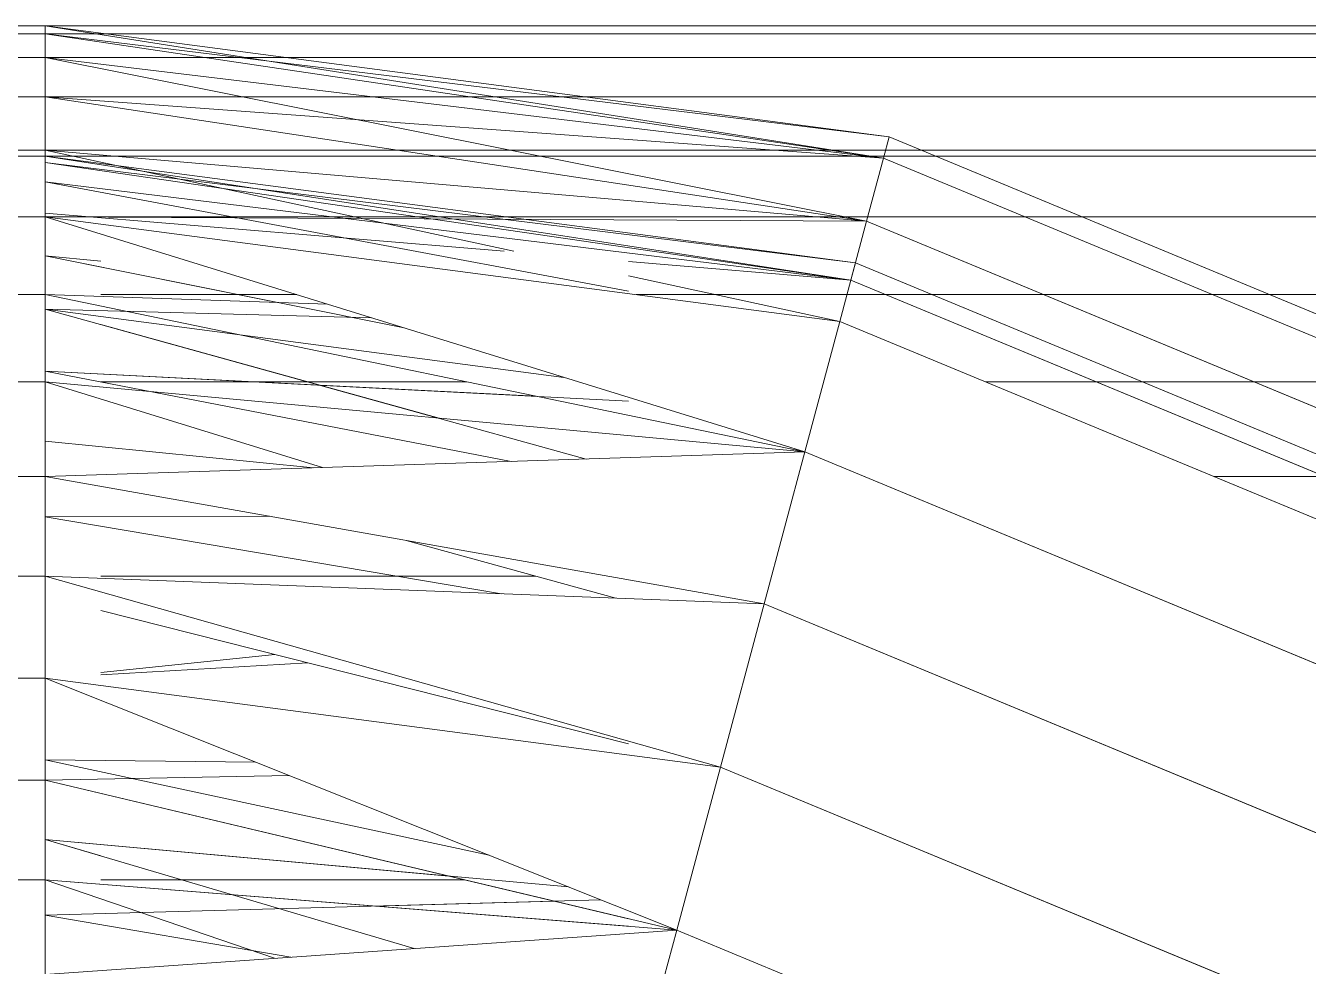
# Model space of a CAD drawing. Header units: centimetres. Extents: x -13689 to 3489, y -437 to 1921.
# Drawn here: x -2937.549 to -2936.565, y 190.579 to 191.3 of the extents above; entities that cross this region are included whole.
import ezdxf

# ---------------------------------------------------------------- set-up
doc = ezdxf.new("R2010")
doc.units = ezdxf.units.CM
doc.layers.add('M-EQPM', color=7, linetype='Continuous', lineweight=9)

# ---------------------------------------------------------------- blocks, each defined once
blk = doc.blocks.new('EQ-05-007 - EQ-05-007_dwg_Agrupar_314-1548995-Sección 3-2')
at = {"layer": 'M-EQPM', "color": 136, "true_color": 0x007f7f}
for p, q in [((-2070.4105, 191.3), (-2069.76345, 191.21481)), ((-2070.4105, 191.3), (-2069.76786, 191.19836)), ((-2070.4105, 191.29384), (-2069.76786, 191.19836)), ((-2070.4105, 191.29384), (-2069.76345, 191.21481)), ((-2070.4105, 191.29384), (-2069.76786, 191.19836)), ((-2070.4105, 191.27553), (-2069.76786, 191.19836)), ((-2070.4105, 191.27553), (-2069.76786, 191.19836)), ((-2070.4105, 191.27553), (-2069.78079, 191.15011)), ((-2070.4105, 191.2455), (-2069.78079, 191.15011)), ((-2070.4105, 191.2455), (-2069.76786, 191.19836)), ((-2070.4105, 191.2455), (-2069.78079, 191.15011)), ((-2069.76786, 191.19836), (-2069.76345, 191.21481)), ((-2069.76345, 191.21481), (-2069.76786, 191.19836)), ((-2069.1605, 190.96506), (-2069.76345, 191.21481)), ((-2070.4105, 191.20451), (-2069.78079, 191.15011)), ((-2070.4105, 191.20451), (-2069.78079, 191.15011)), ((-2070.4105, 191.20451), (-2070.05116, 191.12714)), ((-2070.4105, 191.2), (-2069.78933, 191.11822)), ((-2070.4105, 191.2), (-2069.79286, 191.10506)), ((-2070.4105, 191.19508), (-2069.79286, 191.10506)), ((-2070.4105, 191.19508), (-2069.78933, 191.11822)), ((-2070.4105, 191.19508), (-2069.79286, 191.10506)), ((-2069.79286, 191.10506), (-2070.4105, 191.19508)), ((-2069.78079, 191.15011), (-2069.76786, 191.19836)), ((-2069.76786, 191.19836), (-2069.78079, 191.15011)), ((-2069.16902, 190.95031), (-2069.76786, 191.19836)), ((-2069.76786, 191.19836), (-2069.16902, 190.95031)), ((-2070.4105, 191.18042), (-2069.79286, 191.10506)), ((-2070.4105, 191.18042), (-2069.79286, 191.10506)), ((-2070.4105, 191.18042), (-2069.96327, 191.0965)), ((-2069.96327, 191.0965), (-2070.4105, 191.18042)), ((-2070.4105, 191.1564), (-2070.05854, 191.12714)), ((-2070.05854, 191.12714), (-2070.4105, 191.1564)), ((-2070.05854, 191.12714), (-2070.4105, 191.1564)), ((-2070.4105, 191.15355), (-2069.78079, 191.15011)), ((-2069.80135, 191.07336), (-2069.78079, 191.15011)), ((-2069.78079, 191.15011), (-2069.80135, 191.07336)), ((-2069.19399, 190.90705), (-2069.78079, 191.15011)), ((-2069.19399, 190.90705), (-2069.78079, 191.15011)), ((-2070.4105, 191.12361), (-2070.36803, 191.11961)), ((-2070.4105, 191.12361), (-2070.36803, 191.11961)), ((-2070.4105, 191.12361), (-2070.2325, 191.08789)), ((-2070.36803, 191.11961), (-2070.4105, 191.12361)), ((-2070.4105, 191.12361), (-2070.36803, 191.11961)), ((-2070.36803, 191.11961), (-2070.4105, 191.12361)), ((-2070.4105, 191.12361), (-2070.2325, 191.08789)), ((-2069.96327, 191.11922), (-2069.79286, 191.10506)), ((-2069.79286, 191.10506), (-2069.96327, 191.11922)), ((-2069.79286, 191.10506), (-2069.78933, 191.11822)), ((-2069.78933, 191.11822), (-2069.79286, 191.10506)), ((-2069.2105, 190.87846), (-2069.78933, 191.11822)), ((-2069.96327, 191.10822), (-2069.80135, 191.07336)), ((-2069.96327, 191.10822), (-2069.80135, 191.07336)), ((-2069.21731, 190.86666), (-2069.79286, 191.10506)), ((-2069.79286, 191.10506), (-2069.21731, 190.86666)), ((-2070.36803, 191.07107), (-2070.10861, 190.99918)), ((-2070.10861, 190.99918), (-2070.36803, 191.07107)), ((-2070.10861, 190.99918), (-2070.36803, 191.07107)), ((-2070.4105, 191.03511), (-2070.03408, 191.01597)), ((-2070.4105, 191.03511), (-2070.03408, 191.01597)), ((-2070.4105, 191.03511), (-2070.03408, 191.01597)), ((-2070.4105, 190.92361), (-2070.23854, 190.92404)), ((-2070.4105, 190.92361), (-2070.23854, 190.92404)), ((-2070.4105, 190.92361), (-2070.06072, 190.86466)), ((-2070.4105, 190.92361), (-2070.06072, 190.86466)), ((-2070.06072, 190.86466), (-2070.4105, 190.92361)), ((-2070.06072, 190.86466), (-2070.4105, 190.92361)), ((-2070.06072, 190.86466), (-2070.4105, 190.92361)), ((-2070.4105, 190.73743), (-2070.2493, 190.73569)), ((-2070.2493, 190.73569), (-2070.4105, 190.73743)), ((-2070.2493, 190.73569), (-2070.4105, 190.73743)), ((-2070.4105, 190.67639), (-2070.10098, 190.64831)), ((-2070.4105, 190.67639), (-2070.36803, 190.66384)), ((-2070.4105, 190.67639), (-2070.10098, 190.64831)), ((-2070.4105, 190.67639), (-2070.36803, 190.66384)), ((-2070.10098, 190.64831), (-2070.4105, 190.67639)), ((-2070.15783, 190.62533), (-2070.02007, 190.6291)), ((-2070.02007, 190.6291), (-2070.15783, 190.62533)), ((-2070.02007, 190.6291), (-2070.15783, 190.62533))]:
    blk.add_line(p, q, dxfattribs=at)
at = {"layer": 'M-EQPM', "color": 136, "true_color": 0x007f7f, "flags": 128}
for points in [[(-2070.4105, 191.3), (-2069.76786, 191.19836), (-2070.4105, 191.3), (-2069.76345, 191.21481), (-2069.76786, 191.19836), (-2070.4105, 191.29384)], [(-2070.4105, 191.29384), (-2069.76786, 191.19836), (-2069.76345, 191.21481), (-2070.4105, 191.29384), (-2069.76345, 191.21481), (-2070.4105, 191.3)], [(-2070.4105, 191.27553), (-2069.76786, 191.19836), (-2070.4105, 191.29384)], [(-2070.4105, 191.29384), (-2069.76786, 191.19836), (-2070.4105, 191.27553)], [(-2069.80135, 191.07336), (-2069.78079, 191.15011), (-2069.76786, 191.19836), (-2070.4105, 191.27553), (-2069.78079, 191.15011), (-2070.4105, 191.27553)], [(-2070.4105, 191.27553), (-2069.76786, 191.19836), (-2069.16902, 190.95031), (-2069.1605, 190.96506), (-2068.64273, 190.56777), (-2068.65478, 190.55572), (-2068.26019, 190.04148), (-2068.30345, 190.01651), (-2068.06039, 189.42971), (-2068.13714, 189.40914)], [(-2070.4105, 191.20451), (-2069.78079, 191.15011), (-2070.4105, 191.2455)], [(-2070.4105, 191.2455), (-2069.78079, 191.15011), (-2069.19399, 190.90705), (-2069.23372, 190.83824)], [(-2068.37226, 189.97678), (-2068.30345, 190.01651), (-2068.6901, 190.5204), (-2068.65478, 190.55572), (-2069.16902, 190.95031), (-2069.1605, 190.96506), (-2069.76345, 191.21481), (-2069.76786, 191.19836), (-2069.78079, 191.15011), (-2070.4105, 191.2455), (-2069.76786, 191.19836), (-2070.4105, 191.2455)], [(-2070.4105, 191.2455), (-2069.78079, 191.15011), (-2070.4105, 191.20451)], [(-2068.74628, 190.46421), (-2068.6901, 190.5204), (-2069.19399, 190.90705), (-2069.16902, 190.95031), (-2069.76786, 191.19836), (-2069.76345, 191.21481), (-2069.1605, 190.96506), (-2069.16902, 190.95031), (-2068.65478, 190.55572), (-2068.6901, 190.5204), (-2068.30345, 190.01651), (-2068.37226, 189.97678)], [(-2070.4105, 191.20451), (-2069.78079, 191.15011), (-2069.80135, 191.07336), (-2069.96327, 191.10822)], [(-2069.80135, 191.07336), (-2069.78079, 191.15011), (-2070.4105, 191.20451)], [(-2070.4105, 191.18042), (-2069.79286, 191.10506), (-2070.4105, 191.19508), (-2069.78933, 191.11822), (-2070.4105, 191.2)], [(-2070.4105, 191.2), (-2069.79286, 191.10506), (-2070.4105, 191.19508)], [(-2070.4105, 191.19508), (-2069.78933, 191.11822), (-2069.79286, 191.10506)], [(-2070.4105, 191.18042), (-2069.79286, 191.10506), (-2070.4105, 191.19508)], [(-2068.00599, 188.8), (-2068.06039, 189.42971), (-2068.30345, 190.01651), (-2068.26019, 190.04148), (-2068.65478, 190.55572), (-2068.64273, 190.56777), (-2068.65478, 190.55572), (-2069.16902, 190.95031), (-2069.19399, 190.90705), (-2069.78079, 191.15011), (-2069.76786, 191.19836), (-2069.16902, 190.95031), (-2069.1605, 190.96506), (-2068.64273, 190.56777), (-2068.24543, 190.05), (-2068.26019, 190.04148), (-2068.01214, 189.44264), (-2068.06039, 189.42971), (-2067.96499, 188.8)], [(-2068.74628, 190.46421), (-2068.6901, 190.5204), (-2069.19399, 190.90705), (-2069.16902, 190.95031), (-2069.76786, 191.19836), (-2069.78079, 191.15011), (-2069.19399, 190.90705), (-2069.23372, 190.83824)], [(-2070.4105, 191.18042), (-2069.79286, 191.10506), (-2069.96327, 191.11922)], [(-2069.96327, 191.0965), (-2070.4105, 191.18042), (-2069.79286, 191.10506), (-2069.21731, 190.86666), (-2069.23729, 190.83205)], [(-2067.96499, 188.8), (-2068.06039, 189.42971), (-2067.93497, 188.8), (-2068.06039, 189.42971), (-2068.01214, 189.44264), (-2068.26019, 190.04148), (-2068.24543, 190.05), (-2068.64273, 190.56777), (-2068.65478, 190.55572), (-2069.16902, 190.95031), (-2069.19399, 190.90705), (-2069.78079, 191.15011), (-2069.80135, 191.07336)], [(-2070.36803, 191.11961), (-2070.4105, 191.12361), (-2070.2325, 191.08789)], [(-2069.78933, 191.11822), (-2069.79286, 191.10506), (-2069.21731, 190.86666), (-2069.2105, 190.87846), (-2068.71344, 190.49706), (-2068.72308, 190.48742), (-2068.34384, 189.99319), (-2068.33204, 190), (-2068.09227, 189.42117), (-2068.10544, 189.41764), (-2068.01542, 188.8)], [(-2068.03007, 188.8), (-2068.10544, 189.41764), (-2068.34384, 189.99319), (-2068.33204, 190), (-2068.71344, 190.49706), (-2068.72308, 190.48742), (-2069.21731, 190.86666), (-2069.2105, 190.87846), (-2069.78933, 191.11822), (-2069.79286, 191.10506), (-2069.21731, 190.86666), (-2069.2105, 190.87846), (-2068.71344, 190.49706), (-2068.72308, 190.48742), (-2068.34384, 189.99319), (-2068.33204, 190), (-2068.09227, 189.42117), (-2068.10544, 189.41764), (-2068.01542, 188.8)], [(-2068.03007, 188.8), (-2068.10544, 189.41764), (-2068.34384, 189.99319), (-2068.33204, 190), (-2068.71344, 190.49706), (-2068.72308, 190.48742), (-2069.21731, 190.86666), (-2069.2105, 190.87846), (-2069.78933, 191.11822)], [(-2069.23729, 190.83205), (-2069.21731, 190.86666), (-2069.79286, 191.10506)], [(-2070.06072, 190.86466), (-2070.4105, 190.92361), (-2070.23854, 190.92404)], [(-2070.10098, 190.64831), (-2070.4105, 190.67639), (-2070.36803, 190.66384)]]:
    blk.add_lwpolyline(points, dxfattribs=at)
for points in [[(-2070.05116, 191.12714), (-2070.4105, 191.20451)], [(-2070.4105, 191.2), (-2069.79286, 191.10506), (-2069.78933, 191.11822)], [(-2070.4105, 191.15355), (-2069.78079, 191.15011)], [(-2070.10098, 190.64831), (-2070.4105, 190.67639)]]:
    blk.add_lwpolyline(points, close=True, dxfattribs=at)
blk = doc.blocks.new('EQ-05-007 - EQ-05-007_dwg_Agrupar_317-1548996-Sección 3-2')
at = {"layer": 'M-EQPM', "color": 136, "true_color": 0x007f7f}
for p, q in [((-2070.4105, 191.3), (-2086.4105, 191.3)), ((-2070.4105, 191.29384), (-2086.4105, 191.29384)), ((-2069.76345, 191.21481), (-2070.4105, 191.3)), ((-2069.76786, 191.19836), (-2070.4105, 191.3)), ((-2070.4105, 191.3), (-2070.4105, 191.29384)), ((-2069.76786, 191.19836), (-2070.4105, 191.29384)), ((-2070.4105, 191.27553), (-2070.4105, 191.29384)), ((-2069.76345, 191.21481), (-2070.4105, 191.29384)), ((-2070.4105, 191.29384), (-2069.76786, 191.19836)), ((-2070.4105, 191.27553), (-2086.4105, 191.27553)), ((-2070.4105, 191.2455), (-2070.4105, 191.27553)), ((-2069.76786, 191.19836), (-2070.4105, 191.27553)), ((-2069.76786, 191.19836), (-2070.4105, 191.27553)), ((-2070.4105, 191.27553), (-2069.78079, 191.15011)), ((-2070.4105, 191.2455), (-2086.4105, 191.2455)), ((-2070.4105, 191.20451), (-2070.4105, 191.2455)), ((-2069.78079, 191.15011), (-2070.4105, 191.2455)), ((-2070.4105, 191.2455), (-2069.76786, 191.19836)), ((-2069.78079, 191.15011), (-2070.4105, 191.2455)), ((-2069.76786, 191.19836), (-2069.76345, 191.21481)), ((-2069.76345, 191.21481), (-2069.76786, 191.19836)), ((-2069.76345, 191.21481), (-2069.1605, 190.96506)), ((-2070.4105, 191.20451), (-2086.4105, 191.20451)), ((-2070.4105, 191.15355), (-2070.4105, 191.20451)), ((-2070.05116, 191.12714), (-2070.4105, 191.20451)), ((-2070.4105, 191.20451), (-2069.78079, 191.15011)), ((-2069.78079, 191.15011), (-2070.4105, 191.20451)), ((-2070.4105, 191.2), (-2086.4105, 191.2)), ((-2069.78933, 191.11822), (-2070.4105, 191.2)), ((-2069.79286, 191.10506), (-2070.4105, 191.2)), ((-2069.79286, 191.10506), (-2070.4105, 191.19508)), ((-2069.78933, 191.11822), (-2070.4105, 191.19508)), ((-2070.4105, 191.19508), (-2069.79286, 191.10506)), ((-2069.78079, 191.15011), (-2069.76786, 191.19836)), ((-2069.76786, 191.19836), (-2069.78079, 191.15011)), ((-2069.76786, 191.19836), (-2069.16902, 190.95031)), ((-2069.76786, 191.19836), (-2069.16902, 190.95031)), ((-2069.79286, 191.10506), (-2070.4105, 191.18042)), ((-2069.79286, 191.10506), (-2070.4105, 191.18042)), ((-2070.4105, 191.18042), (-2069.96327, 191.0965)), ((-2070.4105, 191.18042), (-2069.96327, 191.0965)), ((-2069.79286, 191.10506), (-2070.4105, 191.18042)), ((-2070.4105, 191.1564), (-2070.05854, 191.12714)), ((-2070.05854, 191.12714), (-2070.4105, 191.1564)), ((-2070.05854, 191.12714), (-2070.4105, 191.1564)), ((-2070.4105, 191.15355), (-2086.4105, 191.15355)), ((-2069.82815, 190.97333), (-2070.4105, 191.15355)), ((-2070.4105, 191.09389), (-2070.4105, 191.15355)), ((-2070.4105, 191.15355), (-2069.80135, 191.07336)), ((-2069.78079, 191.15011), (-2070.4105, 191.15355)), ((-2069.80135, 191.07336), (-2069.78079, 191.15011)), ((-2069.78079, 191.15011), (-2069.80135, 191.07336)), ((-2069.78079, 191.15011), (-2069.19399, 190.90705)), ((-2069.78079, 191.15011), (-2069.19399, 190.90705)), ((-2070.13533, 191.0684), (-2070.4105, 191.12361)), ((-2070.4105, 191.12361), (-2070.36803, 191.11961)), ((-2070.36803, 191.11961), (-2070.4105, 191.12361)), ((-2070.4105, 191.12361), (-2070.36803, 191.11961)), ((-2070.13533, 191.0684), (-2070.4105, 191.12361)), ((-2070.4105, 191.12361), (-2070.36803, 191.11961)), ((-2070.36803, 191.11961), (-2070.4105, 191.12361)), ((-2069.96327, 191.11922), (-2069.79286, 191.10506)), ((-2069.79286, 191.10506), (-2069.96327, 191.11922)), ((-2069.79286, 191.10506), (-2069.78933, 191.11822)), ((-2069.78933, 191.11822), (-2069.79286, 191.10506)), ((-2069.78933, 191.11822), (-2069.2105, 190.87846)), ((-2069.80135, 191.07336), (-2069.96327, 191.10822)), ((-2069.79286, 191.10506), (-2069.21731, 190.86666)), ((-2069.79286, 191.10506), (-2069.21731, 190.86666)), ((-2070.4105, 191.09389), (-2086.4105, 191.09389)), ((-2069.82815, 190.97333), (-2070.4105, 191.09389)), ((-2070.4105, 191.027), (-2070.4105, 191.09389)), ((-2070.19415, 191.0866), (-2070.4105, 191.09389)), ((-2070.4105, 191.09389), (-2069.82815, 190.97333)), ((-2070.19415, 191.0866), (-2070.4105, 191.09389)), ((-2069.82815, 190.97333), (-2070.4105, 191.09389)), ((-2070.4105, 191.09389), (-2070.19415, 191.0866)), ((-2069.82815, 190.97333), (-2070.4105, 191.09389)), ((-2069.99581, 190.96791), (-2070.4105, 191.08284)), ((-2070.4105, 191.08284), (-2070.01285, 191.03049)), ((-2070.16019, 191.07609), (-2070.4105, 191.08284)), ((-2070.4105, 191.08284), (-2070.01285, 191.03049)), ((-2070.4105, 191.08284), (-2070.01285, 191.03049)), ((-2069.99581, 190.96791), (-2070.4105, 191.08284)), ((-2070.4105, 191.08284), (-2070.16019, 191.07609)), ((-2070.01285, 191.03049), (-2070.4105, 191.08284)), ((-2069.82815, 190.97333), (-2069.80135, 191.07336)), ((-2069.80135, 191.07336), (-2069.23372, 190.83824)), ((-2070.4105, 191.027), (-2086.4105, 191.027)), ((-2070.05328, 190.96606), (-2070.4105, 191.03511)), ((-2069.96327, 191.01236), (-2070.4105, 191.03511)), ((-2070.4105, 191.03511), (-2070.05328, 190.96606)), ((-2070.4105, 191.03511), (-2070.05328, 190.96606)), ((-2070.4105, 191.03511), (-2070.05328, 190.96606)), ((-2070.4105, 191.03511), (-2070.05328, 190.96606)), ((-2070.4105, 191.03511), (-2069.96327, 191.01236)), ((-2070.4105, 190.95451), (-2070.4105, 191.027)), ((-2069.82815, 190.97333), (-2070.4105, 191.027)), ((-2069.82815, 190.97333), (-2070.4105, 191.027)), ((-2070.4105, 191.027), (-2070.19795, 190.96138)), ((-2069.82815, 190.97333), (-2070.4105, 191.027)), ((-2070.4105, 191.027), (-2069.82815, 190.97333)), ((-2070.20475, 190.96116), (-2070.4105, 190.9816)), ((-2070.20475, 190.96116), (-2070.4105, 190.9816)), ((-2070.20475, 190.96116), (-2070.4105, 190.9816)), ((-2070.20475, 190.96116), (-2070.4105, 190.9816)), ((-2070.20475, 190.96116), (-2070.4105, 190.9816)), ((-2070.20475, 190.96116), (-2070.4105, 190.9816)), ((-2070.4105, 190.95451), (-2069.82815, 190.97333)), ((-2069.85936, 190.85685), (-2069.82815, 190.97333)), ((-2069.85936, 190.85685), (-2069.82815, 190.97333)), ((-2069.85936, 190.85685), (-2069.82815, 190.97333)), ((-2069.82815, 190.97333), (-2069.2855, 190.74856)), ((-2069.82815, 190.97333), (-2069.2855, 190.74856)), ((-2070.4105, 190.95451), (-2086.4105, 190.95451)), ((-2070.4105, 190.87822), (-2070.4105, 190.95451)), ((-2069.85936, 190.85685), (-2070.4105, 190.95451)), ((-2070.4105, 190.92361), (-2070.23854, 190.92404)), ((-2070.4105, 190.92361), (-2070.23854, 190.92404)), ((-2070.06072, 190.86466), (-2070.4105, 190.92361)), ((-2070.06072, 190.86466), (-2070.4105, 190.92361)), ((-2070.06072, 190.86466), (-2070.4105, 190.92361)), ((-2070.4105, 190.92361), (-2070.06072, 190.86466)), ((-2070.06072, 190.86466), (-2070.4105, 190.92361)), ((-2070.13368, 190.90546), (-2069.97297, 190.86126)), ((-2069.97297, 190.86126), (-2070.13368, 190.90546)), ((-2070.13368, 190.90546), (-2069.97297, 190.86126)), ((-2070.4105, 190.87822), (-2086.4105, 190.87822)), ((-2070.4105, 190.8), (-2070.4105, 190.87822)), ((-2069.89286, 190.73185), (-2070.4105, 190.87822)), ((-2070.4105, 190.87822), (-2069.85936, 190.85685)), ((-2069.96327, 190.74963), (-2070.36803, 190.85185)), ((-2070.36803, 190.85185), (-2069.96327, 190.74963)), ((-2070.36803, 190.85185), (-2069.96327, 190.74963)), ((-2069.89286, 190.73185), (-2069.85936, 190.85685)), ((-2069.85936, 190.85685), (-2069.34579, 190.64412)), ((-2070.23457, 190.81815), (-2070.36803, 190.80438)), ((-2070.36803, 190.80438), (-2070.23457, 190.81815)), ((-2070.23457, 190.81815), (-2070.36803, 190.80438)), ((-2070.20932, 190.81177), (-2070.36803, 190.80248)), ((-2070.36803, 190.80248), (-2070.20932, 190.81177)), ((-2070.20932, 190.81177), (-2070.36803, 190.80248)), ((-2070.4105, 190.8), (-2086.4105, 190.8)), ((-2069.92635, 190.60685), (-2070.4105, 190.8)), ((-2070.4105, 190.72178), (-2070.4105, 190.8)), ((-2070.4105, 190.8), (-2069.89286, 190.73185)), ((-2070.07016, 190.66422), (-2070.4105, 190.73743)), ((-2070.2493, 190.73569), (-2070.4105, 190.73743)), ((-2070.4105, 190.73743), (-2070.07016, 190.66422)), ((-2070.07016, 190.66422), (-2070.4105, 190.73743)), ((-2070.07016, 190.66422), (-2070.4105, 190.73743)), ((-2070.4105, 190.73743), (-2070.07016, 190.66422)), ((-2070.4105, 190.73743), (-2070.2493, 190.73569)), ((-2069.92635, 190.60685), (-2069.89286, 190.73185)), ((-2069.89286, 190.73185), (-2069.4105, 190.53205)), ((-2070.4105, 190.72178), (-2086.4105, 190.72178)), ((-2070.22355, 190.72542), (-2070.4105, 190.72178)), ((-2069.92635, 190.60685), (-2070.4105, 190.72178)), ((-2070.4105, 190.64549), (-2070.4105, 190.72178)), ((-2070.4105, 190.72178), (-2069.96327, 190.61562)), ((-2069.96327, 190.61562), (-2070.4105, 190.72178)), ((-2070.4105, 190.72178), (-2069.96327, 190.61562)), ((-2070.00944, 190.64), (-2070.4105, 190.67639)), ((-2070.00944, 190.64), (-2070.4105, 190.67639)), ((-2070.4105, 190.67639), (-2070.12766, 190.59278)), ((-2070.4105, 190.67639), (-2070.00944, 190.64)), ((-2070.4105, 190.67639), (-2070.00944, 190.64)), ((-2070.00944, 190.64), (-2070.4105, 190.67639)), ((-2070.12766, 190.59278), (-2070.4105, 190.67639)), ((-2070.4105, 190.64549), (-2086.4105, 190.64549)), ((-2070.4105, 190.573), (-2070.4105, 190.64549)), ((-2069.92635, 190.60685), (-2070.4105, 190.64549)), ((-2069.96327, 190.6098), (-2070.4105, 190.64549)), ((-2070.4105, 190.64549), (-2070.23473, 190.58529)), ((-2069.96327, 190.6098), (-2070.4105, 190.64549)), ((-2069.96327, 190.6098), (-2070.4105, 190.64549)), ((-2070.4105, 190.6184), (-2069.98456, 190.63007)), ((-2069.98456, 190.63007), (-2070.4105, 190.6184)), ((-2070.22217, 190.58617), (-2070.4105, 190.6184)), ((-2070.22217, 190.58617), (-2070.4105, 190.6184)), ((-2070.22217, 190.58617), (-2070.4105, 190.6184)), ((-2070.22217, 190.58617), (-2070.4105, 190.6184)), ((-2070.4105, 190.6184), (-2070.22217, 190.58617)), ((-2070.4105, 190.573), (-2069.92635, 190.60685)), ((-2069.95756, 190.49037), (-2069.92635, 190.60685)), ((-2069.92635, 190.60685), (-2069.4752, 190.41998))]:
    blk.add_line(p, q, dxfattribs=at)
at = {"layer": 'M-EQPM', "color": 136, "true_color": 0x007f7f, "flags": 128}
for points in [[(-2068.23716, 189.38234), (-2068.46194, 189.925), (-2068.37226, 189.97678), (-2068.74628, 190.46421), (-2068.6901, 190.5204), (-2069.19399, 190.90705), (-2069.16902, 190.95031), (-2069.76786, 191.19836), (-2070.4105, 191.29384), (-2070.4105, 191.27553), (-2086.4105, 191.27553), (-2087.05313, 191.19836), (-2087.65198, 190.95031), (-2087.6605, 190.96506), (-2088.17826, 190.56777), (-2088.16622, 190.55572), (-2088.56081, 190.04148), (-2088.51755, 190.01651), (-2088.76061, 189.42971), (-2088.68385, 189.40914)], [(-2086.4105, 191.3), (-2070.4105, 191.3), (-2070.4105, 191.29384), (-2070.4105, 191.3), (-2069.76786, 191.19836), (-2070.4105, 191.3), (-2069.76345, 191.21481), (-2069.76786, 191.19836), (-2070.4105, 191.29384), (-2086.4105, 191.29384)], [(-2070.4105, 191.3), (-2086.4105, 191.3), (-2087.05754, 191.21481), (-2086.4105, 191.29384), (-2087.05754, 191.21481), (-2087.05313, 191.19836), (-2086.4105, 191.29384), (-2086.4105, 191.27553)], [(-2086.95971, 191.08125), (-2086.4105, 191.15355), (-2087.04021, 191.15011), (-2086.4105, 191.15355), (-2086.4105, 191.20451), (-2087.04021, 191.15011), (-2086.4105, 191.2455), (-2086.4105, 191.27553), (-2070.4105, 191.27553), (-2070.4105, 191.29384), (-2086.4105, 191.29384), (-2086.4105, 191.3)], [(-2070.4105, 191.29384), (-2069.76786, 191.19836), (-2069.76345, 191.21481), (-2070.4105, 191.29384), (-2069.76345, 191.21481), (-2070.4105, 191.3)], [(-2070.4105, 191.29384), (-2069.76786, 191.19836), (-2070.4105, 191.27553)], [(-2068.46194, 189.925), (-2068.56637, 189.8647), (-2068.35365, 189.35113), (-2068.47865, 189.31764), (-2068.67845, 189.8), (-2068.56637, 189.8647), (-2068.90478, 190.30572), (-2068.81951, 190.39099), (-2069.2855, 190.74856), (-2069.23372, 190.83824), (-2069.80135, 191.07336), (-2069.78079, 191.15011), (-2070.4105, 191.2455), (-2069.76786, 191.19836), (-2070.4105, 191.27553), (-2070.4105, 191.2455), (-2086.4105, 191.2455), (-2086.4105, 191.20451), (-2087.04021, 191.15011), (-2087.01964, 191.07336)], [(-2086.4105, 191.20451), (-2086.4105, 191.2455), (-2070.4105, 191.2455), (-2070.4105, 191.27553), (-2069.76786, 191.19836), (-2069.78079, 191.15011), (-2069.19399, 190.90705), (-2069.23372, 190.83824), (-2068.74628, 190.46421), (-2068.81951, 190.39099)], [(-2070.4105, 191.27553), (-2069.76786, 191.19836), (-2069.76345, 191.21481), (-2069.1605, 190.96506), (-2069.16902, 190.95031), (-2068.65478, 190.55572), (-2068.6901, 190.5204), (-2068.30345, 190.01651), (-2068.37226, 189.97678), (-2068.13714, 189.40914), (-2068.06039, 189.42971), (-2068.30345, 190.01651), (-2068.26019, 190.04148), (-2068.65478, 190.55572), (-2068.64273, 190.56777), (-2069.1605, 190.96506), (-2069.16902, 190.95031), (-2069.76786, 191.19836), (-2069.78079, 191.15011), (-2070.4105, 191.27553), (-2069.78079, 191.15011), (-2070.4105, 191.2455)], [(-2086.4105, 191.20451), (-2070.4105, 191.20451), (-2070.4105, 191.2455), (-2069.78079, 191.15011), (-2070.4105, 191.20451), (-2070.4105, 191.2455), (-2069.76786, 191.19836), (-2069.78079, 191.15011), (-2069.19399, 190.90705), (-2069.23372, 190.83824), (-2068.74628, 190.46421), (-2068.81951, 190.39099)], [(-2070.4105, 191.2455), (-2069.78079, 191.15011), (-2069.76786, 191.19836), (-2069.16902, 190.95031), (-2069.1605, 190.96506), (-2068.64273, 190.56777), (-2068.65478, 190.55572), (-2068.26019, 190.04148), (-2068.30345, 190.01651), (-2068.06039, 189.42971), (-2068.01214, 189.44264), (-2068.26019, 190.04148), (-2068.24543, 190.05), (-2068.64273, 190.56777), (-2068.65478, 190.55572), (-2069.16902, 190.95031), (-2069.19399, 190.90705), (-2069.78079, 191.15011), (-2070.4105, 191.20451)], [(-2069.76345, 191.21481), (-2069.76786, 191.19836), (-2069.16902, 190.95031), (-2069.19399, 190.90705), (-2068.6901, 190.5204), (-2068.74628, 190.46421), (-2068.37226, 189.97678), (-2068.46194, 189.925), (-2068.23716, 189.38234)], [(-2068.25599, 188.8), (-2068.35365, 189.35113), (-2068.23716, 189.38234), (-2068.13714, 189.40914), (-2068.37226, 189.97678), (-2068.30345, 190.01651), (-2068.6901, 190.5204), (-2068.65478, 190.55572), (-2069.16902, 190.95031), (-2069.1605, 190.96506), (-2069.76345, 191.21481)], [(-2086.4105, 191.027), (-2086.99284, 190.97333), (-2086.4105, 191.09389), (-2086.4105, 191.15355), (-2070.4105, 191.15355), (-2070.4105, 191.20451), (-2070.4105, 191.15355), (-2086.4105, 191.15355), (-2086.95971, 191.08125)], [(-2069.96327, 191.10822), (-2069.80135, 191.07336), (-2069.78079, 191.15011), (-2070.4105, 191.20451), (-2086.4105, 191.20451), (-2086.4105, 191.15355), (-2086.4105, 191.09389)], [(-2069.80135, 191.07336), (-2069.78079, 191.15011), (-2070.4105, 191.20451)], [(-2068.09227, 189.42117), (-2068.33204, 190), (-2068.34384, 189.99319), (-2068.72308, 190.48742), (-2068.71344, 190.49706), (-2069.2105, 190.87846), (-2069.21731, 190.86666), (-2069.79286, 191.10506), (-2070.4105, 191.19508), (-2069.78933, 191.11822), (-2070.4105, 191.2)], [(-2070.4105, 191.2), (-2069.79286, 191.10506), (-2069.78933, 191.11822), (-2070.4105, 191.2), (-2069.79286, 191.10506), (-2070.4105, 191.19508)], [(-2070.4105, 191.19508), (-2069.78933, 191.11822), (-2069.79286, 191.10506), (-2069.78933, 191.11822), (-2069.2105, 190.87846), (-2069.21731, 190.86666), (-2068.72308, 190.48742), (-2068.71344, 190.49706), (-2068.33204, 190), (-2068.34384, 189.99319), (-2068.10544, 189.41764), (-2068.09227, 189.42117)], [(-2070.4105, 191.18042), (-2069.79286, 191.10506), (-2069.21731, 190.86666), (-2069.2105, 190.87846), (-2068.71344, 190.49706), (-2068.72308, 190.48742), (-2068.34384, 189.99319), (-2068.33204, 190), (-2068.09227, 189.42117), (-2068.10544, 189.41764), (-2068.34384, 189.99319), (-2068.33204, 190), (-2068.71344, 190.49706), (-2068.72308, 190.48742), (-2069.21731, 190.86666), (-2069.2105, 190.87846), (-2069.78933, 191.11822), (-2069.79286, 191.10506), (-2070.4105, 191.19508)], [(-2070.4105, 191.19508), (-2069.79286, 191.10506), (-2070.4105, 191.18042), (-2069.96327, 191.0965)], [(-2070.4105, 191.18042), (-2069.79286, 191.10506), (-2069.96327, 191.11922)], [(-2070.4105, 191.09389), (-2070.4105, 191.15355), (-2069.80135, 191.07336), (-2069.82815, 190.97333), (-2069.2855, 190.74856)], [(-2069.82815, 190.97333), (-2069.80135, 191.07336), (-2070.4105, 191.15355), (-2069.82815, 190.97333)], [(-2069.82815, 190.97333), (-2070.4105, 191.15355), (-2070.4105, 191.09389)], [(-2069.80135, 191.07336), (-2069.78079, 191.15011), (-2069.19399, 190.90705), (-2069.16902, 190.95031), (-2068.65478, 190.55572), (-2068.64273, 190.56777), (-2068.24543, 190.05), (-2068.26019, 190.04148), (-2068.01214, 189.44264), (-2067.93497, 188.8), (-2067.93497, 186.8)], [(-2070.13533, 191.0684), (-2070.4105, 191.12361), (-2070.36803, 191.11961)], [(-2068.47865, 189.31764), (-2068.67845, 189.8), (-2068.56637, 189.8647), (-2068.90478, 190.30572), (-2068.81951, 190.39099), (-2069.2855, 190.74856), (-2069.23372, 190.83824), (-2069.80135, 191.07336), (-2069.96327, 191.10822)], [(-2069.23729, 190.83205), (-2069.21731, 190.86666), (-2069.79286, 191.10506)], [(-2069.23729, 190.83205), (-2069.21731, 190.86666), (-2069.79286, 191.10506)], [(-2086.96163, 190.85685), (-2086.4105, 190.95451), (-2086.99284, 190.97333), (-2086.4105, 190.95451), (-2086.4105, 191.027), (-2086.4105, 191.09389), (-2070.4105, 191.09389), (-2069.82815, 190.97333)], [(-2086.92813, 190.73185), (-2086.96163, 190.85685), (-2086.4105, 190.87822), (-2086.4105, 190.95451), (-2086.4105, 191.027), (-2070.4105, 191.027), (-2070.4105, 191.09389), (-2070.4105, 191.027), (-2086.4105, 191.027), (-2086.99284, 190.97333)], [(-2086.4105, 191.09389), (-2070.4105, 191.09389), (-2069.82815, 190.97333)], [(-2069.99581, 190.96791), (-2070.4105, 191.08284), (-2070.01285, 191.03049)], [(-2070.16019, 191.07609), (-2070.4105, 191.08284), (-2070.01285, 191.03049)], [(-2069.82815, 190.97333), (-2070.4105, 191.027), (-2070.4105, 190.95451), (-2086.4105, 190.95451), (-2086.96163, 190.85685), (-2086.4105, 190.87822), (-2086.4105, 190.8), (-2086.96163, 190.85685), (-2086.4105, 190.8), (-2086.92813, 190.73185)], [(-2070.4105, 190.87822), (-2069.85936, 190.85685), (-2070.4105, 190.95451), (-2070.4105, 190.87822), (-2086.4105, 190.87822), (-2086.4105, 190.95451), (-2070.4105, 190.95451), (-2070.4105, 191.027), (-2069.82815, 190.97333)], [(-2069.96327, 191.01236), (-2070.4105, 191.03511), (-2070.05328, 190.96606)], [(-2069.82815, 190.97333), (-2070.4105, 190.95451), (-2070.4105, 190.87822)], [(-2069.82815, 190.97333), (-2070.4105, 190.95451), (-2069.85936, 190.85685), (-2069.89286, 190.73185)], [(-2070.06072, 190.86466), (-2070.4105, 190.92361), (-2070.23854, 190.92404)], [(-2086.92813, 190.73185), (-2086.89464, 190.60685), (-2086.4105, 190.72178), (-2086.4105, 190.64549), (-2086.89464, 190.60685), (-2086.4105, 190.72178), (-2086.4105, 190.8), (-2086.4105, 190.87822), (-2070.4105, 190.87822), (-2069.85936, 190.85685), (-2069.89286, 190.73185)], [(-2069.89286, 190.73185), (-2070.4105, 190.87822), (-2069.89286, 190.73185), (-2069.4105, 190.53205), (-2069.4752, 190.41998), (-2069.08779, 190.12271)], [(-2069.17306, 190.03744), (-2069.5355, 190.31554), (-2069.4752, 190.41998), (-2069.92635, 190.60685), (-2069.89286, 190.73185), (-2070.4105, 190.8), (-2070.4105, 190.87822), (-2070.4105, 190.8), (-2086.4105, 190.8), (-2070.4105, 190.8), (-2070.4105, 190.72178), (-2070.4105, 190.8), (-2069.92635, 190.60685), (-2070.4105, 190.8), (-2069.89286, 190.73185), (-2069.92635, 190.60685), (-2070.4105, 190.72178), (-2070.4105, 190.64549), (-2086.4105, 190.64549)], [(-2069.4105, 190.53205), (-2069.34579, 190.64412), (-2069.85936, 190.85685)], [(-2069.4105, 190.53205), (-2069.34579, 190.64412), (-2069.85936, 190.85685)], [(-2069.96327, 190.46906), (-2069.98436, 190.39035), (-2069.58727, 190.22586), (-2069.627, 190.15705), (-2069.30247, 189.90803), (-2069.33779, 189.87271), (-2069.34984, 189.86066), (-2069.6605, 190.09904), (-2069.65198, 190.11379), (-2069.33779, 189.87271), (-2069.0967, 189.55852), (-2069.05345, 189.58349), (-2069.30247, 189.90803), (-2069.24628, 189.96421), (-2069.58727, 190.22586), (-2069.5355, 190.31554), (-2069.95756, 190.49037), (-2069.92635, 190.60685), (-2070.4105, 190.573), (-2069.92635, 190.60685), (-2070.4105, 190.64549), (-2070.4105, 190.573), (-2086.4105, 190.573)], [(-2086.4105, 190.64549), (-2070.4105, 190.64549), (-2070.4105, 190.72178), (-2086.4105, 190.72178)], [(-2070.2493, 190.73569), (-2070.4105, 190.73743), (-2070.07016, 190.66422)], [(-2069.89286, 190.73185), (-2069.4105, 190.53205), (-2069.4752, 190.41998), (-2069.08779, 190.12271), (-2069.17306, 190.03744), (-2068.89495, 189.675), (-2068.98463, 189.62322), (-2068.82015, 189.22613), (-2068.8969, 189.20557), (-2068.88602, 188.8), (-2068.856, 188.8), (-2068.856, 186.8)], [(-2086.4105, 190.573), (-2070.4105, 190.573), (-2070.4105, 190.64549), (-2069.92635, 190.60685), (-2069.95756, 190.49037), (-2069.5355, 190.31554), (-2069.58727, 190.22586), (-2069.24628, 189.96421), (-2069.30247, 189.90803), (-2069.05345, 189.58349), (-2069.0967, 189.55852), (-2068.94515, 189.19264), (-2068.8969, 189.20557), (-2069.05345, 189.58349), (-2068.98463, 189.62322), (-2069.24628, 189.96421), (-2069.17306, 190.03744), (-2069.5355, 190.31554), (-2069.4752, 190.41998), (-2069.92635, 190.60685), (-2070.4105, 190.72178), (-2086.4105, 190.72178)], [(-2070.00944, 190.64), (-2070.4105, 190.67639), (-2070.12766, 190.59278)], [(-2069.98456, 190.63007), (-2070.4105, 190.6184), (-2070.22217, 190.58617)]]:
    blk.add_lwpolyline(points, dxfattribs=at)
for points in [[(-2070.05116, 191.12714), (-2070.4105, 191.20451)], [(-2070.4105, 191.15355), (-2069.78079, 191.15011)], [(-2070.19795, 190.96138), (-2070.4105, 191.027)], [(-2070.22355, 190.72542), (-2070.4105, 190.72178)], [(-2070.23473, 190.58529), (-2070.4105, 190.64549)]]:
    blk.add_lwpolyline(points, close=True, dxfattribs=at)
blk = doc.blocks.new('EQ-05-007 - EQ-05-007_dwg_011_ENZUNCHADOR_dwg-1549000-Sección 3-2')
for name in ['EQ-05-007 - EQ-05-007_dwg_Agrupar_314-1548995-Sección 3-2', 'EQ-05-007 - EQ-05-007_dwg_Agrupar_317-1548996-Sección 3-2']:
    blk.add_blockref(name, (0, 0))
blk = doc.blocks.new('EQ-05-007 - EQ-05-007_dwg-1548992-Sección 3-2')
blk.add_blockref('EQ-05-007 - EQ-05-007_dwg_011_ENZUNCHADOR_dwg-1549000-Sección 3-2', (0, 0))
blk = doc.blocks.new('EQ-05-007 - EQ-05-007-1549005-Sección 3-2')
blk.add_blockref('EQ-05-007 - EQ-05-007_dwg-1548992-Sección 3-2', (0, 0))
blk = doc.blocks.new('EQ-05-007 - EQ-05-007_dwg_Agrupar_317-V22-Sección 3-2')
at = {"layer": 'M-EQPM', "color": 136, "true_color": 0x007f7f}
for p, q in [((-2067.17751, 191.3), (-2070.4105, 191.3)), ((-2067.17751, 191.3), (-2070.4105, 191.3)), ((-2067.17751, 191.29384), (-2070.4105, 191.29384)), ((-2067.17751, 191.27553), (-2070.4105, 191.27553)), ((-2067.17751, 191.2455), (-2070.4105, 191.2455)), ((-2067.17751, 191.20451), (-2070.4105, 191.20451)), ((-2067.17751, 191.2), (-2070.4105, 191.2)), ((-2067.17751, 191.15355), (-2070.4105, 191.15355)), ((-2070.21772, 191.09389), (-2070.36803, 191.09389)), ((-2070.36803, 191.09389), (-2070.21772, 191.09389)), ((-2070.36803, 191.09389), (-2070.21772, 191.09389)), ((-2067.17751, 191.09389), (-2069.95733, 191.09389)), ((-2070.08736, 191.027), (-2070.36803, 191.027)), ((-2070.36803, 191.027), (-2070.08736, 191.027)), ((-2070.08736, 191.027), (-2070.36803, 191.027)), ((-2067.17751, 191.027), (-2069.68942, 191.027)), ((-2067.17751, 190.95451), (-2069.51442, 190.95451)), ((-2070.03464, 190.87822), (-2070.36803, 190.87822)), ((-2070.03464, 190.87822), (-2070.36803, 190.87822)), ((-2070.36803, 190.87822), (-2070.03464, 190.87822)), ((-2070.08912, 190.64549), (-2070.36803, 190.64549)), ((-2070.36803, 190.64549), (-2070.08912, 190.64549)), ((-2070.08912, 190.64549), (-2070.36803, 190.64549))]:
    blk.add_line(p, q, dxfattribs=at)
at = {"layer": 'M-EQPM', "color": 136, "true_color": 0x007f7f, "flags": 128}
for points in [[(-2070.4105, 191.3), (-2067.17751, 191.3), (-2067.17751, 191.29384), (-2067.17751, 191.3), (-2066.53487, 191.19836), (-2067.17751, 191.3), (-2066.53046, 191.21481), (-2066.53487, 191.19836), (-2067.17751, 191.29384), (-2070.4105, 191.29384)], [(-2065.00417, 189.38234), (-2065.22895, 189.925), (-2065.13927, 189.97678), (-2065.51329, 190.46421), (-2065.45711, 190.5204), (-2065.961, 190.90705), (-2065.93603, 190.95031), (-2066.53487, 191.19836), (-2067.17751, 191.29384), (-2067.17751, 191.27553), (-2070.4105, 191.27553)], [(-2070.4105, 191.27553), (-2067.17751, 191.27553), (-2067.17751, 191.29384), (-2070.4105, 191.29384)], [(-2070.4105, 191.2455), (-2067.17751, 191.2455), (-2067.17751, 191.27553), (-2066.53487, 191.19836), (-2066.5478, 191.15011), (-2065.961, 190.90705), (-2066.00073, 190.83824), (-2065.51329, 190.46421), (-2065.58652, 190.39099)], [(-2065.22895, 189.925), (-2065.33338, 189.8647), (-2065.12066, 189.35113), (-2065.24566, 189.31764), (-2065.44546, 189.8), (-2065.33338, 189.8647), (-2065.67179, 190.30572), (-2065.58652, 190.39099), (-2066.05251, 190.74856), (-2066.00073, 190.83824), (-2066.56836, 191.07336), (-2066.5478, 191.15011), (-2067.17751, 191.2455), (-2066.53487, 191.19836), (-2067.17751, 191.27553), (-2067.17751, 191.2455), (-2070.4105, 191.2455)], [(-2070.4105, 191.20451), (-2067.17751, 191.20451), (-2067.17751, 191.2455), (-2066.5478, 191.15011), (-2067.17751, 191.20451), (-2067.17751, 191.2455), (-2066.53487, 191.19836), (-2066.5478, 191.15011), (-2065.961, 190.90705), (-2066.00073, 190.83824), (-2065.51329, 190.46421), (-2065.58652, 190.39099)], [(-2065.24566, 189.31764), (-2065.44546, 189.8), (-2065.33338, 189.8647), (-2065.67179, 190.30572), (-2065.58652, 190.39099), (-2066.05251, 190.74856), (-2066.00073, 190.83824), (-2066.56836, 191.07336), (-2067.17751, 191.20451), (-2066.56836, 191.07336), (-2066.5478, 191.15011), (-2067.17751, 191.20451), (-2070.4105, 191.20451)], [(-2069.95733, 191.09389), (-2067.17751, 191.09389), (-2066.59516, 190.97333)], [(-2069.95733, 191.09389), (-2067.17751, 191.09389), (-2066.59516, 190.97333)], [(-2069.51442, 190.95451), (-2067.17751, 190.95451), (-2067.17751, 191.027), (-2066.59516, 190.97333)], [(-2066.59516, 190.97333), (-2067.17751, 191.027), (-2067.17751, 190.95451), (-2069.51442, 190.95451)]]:
    blk.add_lwpolyline(points, dxfattribs=at)
for points in [[(-2070.4105, 191.15355), (-2067.17751, 191.15355), (-2067.17751, 191.20451), (-2067.17751, 191.15355)], [(-2069.68942, 191.027), (-2067.17751, 191.027), (-2067.17751, 191.09389), (-2067.17751, 191.027)]]:
    blk.add_lwpolyline(points, close=True, dxfattribs=at)
blk = doc.blocks.new('EQ-05-007 - EQ-05-007_dwg_011_ENZUNCHADOR_dwg-V24-Sección 3-2')
blk.add_blockref('EQ-05-007 - EQ-05-007_dwg_Agrupar_317-V22-Sección 3-2', (0, 0))
blk = doc.blocks.new('EQ-05-007 - EQ-05-007_dwg-V25-Sección 3-2')
blk.add_blockref('EQ-05-007 - EQ-05-007_dwg_011_ENZUNCHADOR_dwg-V24-Sección 3-2', (0, 0))
blk = doc.blocks.new('EQ-05-007 - EQ-05-007-V26-Sección 3-2')
blk.add_blockref('EQ-05-007 - EQ-05-007_dwg-V25-Sección 3-2', (0, 0))
blk = doc.blocks.new('PQ_RVR_MEP-01_ZZ_ZZ_MO_T_A_rvt-2-Sección 3-2')
at = {"layer": 'M-EQPM', "lineweight": 9}
for name in ['EQ-05-007 - EQ-05-007-1549005-Sección 3-2', 'EQ-05-007 - EQ-05-007-V26-Sección 3-2']:
    blk.add_blockref(name, (0, 0), dxfattribs=at)

msp = doc.modelspace()

# ---------------------------------------------------------------- block references
at = {"lineweight": 5}
msp.add_blockref('PQ_RVR_MEP-01_ZZ_ZZ_MO_T_A_rvt-2-Sección 3-2', (-867.12328, 0), dxfattribs=at)

doc.saveas('drawing.dxf')
